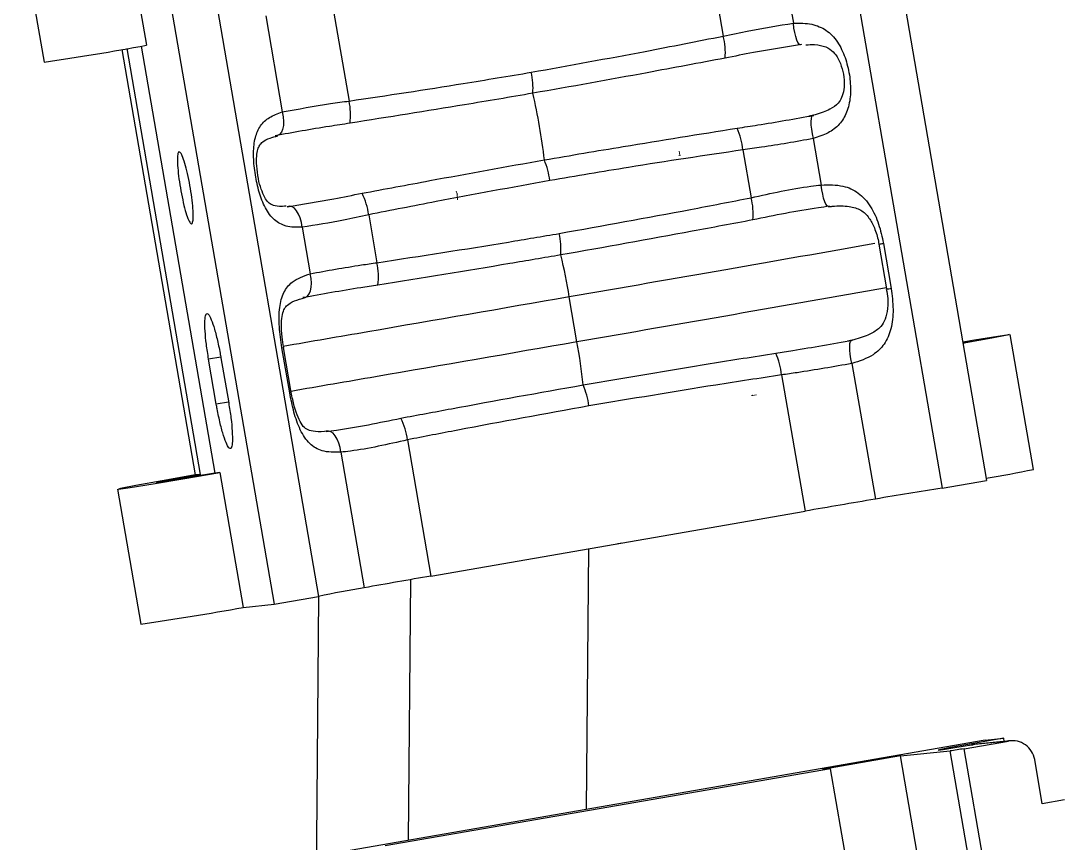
# Model space of a CAD drawing. Header units: millimetres. Extents: x 15 to 1184, y 5 to 836.
# Drawn here: x 811.11 to 833.98, y 622.03 to 640.05 of the extents above; entities that cross this region are included whole.
import ezdxf

# ---------------------------------------------------------------- set-up
doc = ezdxf.new("R2010")
doc.units = ezdxf.units.MM
doc.header["$PDSIZE"] = -1
doc.layers.get('0').update_dxf_attribs({"lineweight": 18})

msp = doc.modelspace()

# ---------------------------------------------------------------- linework, layer by layer
at = {"color": 7, "linetype": 'Continuous', "lineweight": 25}
for p, q in [((827.525, 657.568), (832.277, 629.975)), ((826.549, 657.398), (831.301, 629.806)), ((812.883, 655.026), (817.635, 627.434)), ((811.907, 654.857), (816.659, 627.264)), ((813.352, 642.47), (813.861, 639.514)), ((811.11, 642.103), (811.619, 639.147)), ((827.679, 642.101), (828.042, 639.997)), ((826.137, 641.854), (826.505, 639.716)), ((817.935, 640.43), (818.304, 638.292)), ((816.478, 640.157), (816.84, 638.052)), ((813.326, 639.422), (814.932, 630.097)), ((815.047, 630.109), (813.439, 639.441)), ((813.747, 639.494), (815.358, 630.14)), ((828.477, 637.47), (828.652, 636.451)), ((826.935, 637.222), (827.115, 636.173)), ((818.733, 635.799), (818.914, 634.749)), ((817.276, 635.525), (817.451, 634.507)), ((829.916, 635.158), (830.086, 634.173)), ((830.015, 635.173), (830.185, 634.187)), ((830.086, 634.173), (830.086, 634.173)), ((823.298, 633.013), (823.129, 633.999)), ((833.301, 630.219), (832.792, 633.175)), ((817.002, 631.899), (816.832, 632.884)), ((817.035, 631.906), (816.865, 632.892)), ((816.865, 632.892), (816.865, 632.892)), ((815.492, 632.68), (815.225, 632.634)), ((815.394, 631.648), (815.225, 632.634)), ((815.496, 632.661), (815.665, 631.676)), ((829.326, 632.54), (829.838, 629.568)), ((827.784, 632.29), (828.298, 629.304)), ((815.662, 631.694), (815.394, 631.648)), ((817.839, 631.056), (817.833, 631.056)), ((819.582, 630.867), (820.097, 627.881)), ((818.125, 630.596), (818.636, 627.624)), ((815.047, 630.109), (814.932, 630.097)), ((815.473, 630.152), (815.358, 630.14)), ((815.473, 630.152), (815.982, 627.196)), ((831.301, 629.806), (832.277, 629.975)), ((813.231, 629.785), (813.74, 626.829)), ((820.097, 627.881), (828.298, 629.304)), ((823.51, 622.77), (823.561, 628.482)), ((819.606, 622.092), (819.657, 627.804)), ((815.982, 627.196), (816.659, 627.264)), ((816.659, 627.264), (817.635, 627.434)), ((817.637, 627.437), (817.59, 622.093)), ((832.245, 624.286), (814.674, 621.236)), ((831.782, 624.098), (832.758, 624.267)), ((832.758, 624.267), (831.943, 624.184)), ((832.792, 624.272), (831.977, 624.189)), ((832.245, 624.286), (832.654, 624.327)), ((832.665, 624.259), (832.654, 624.327)), ((830.387, 623.939), (831.476, 624.049)), ((834.362, 607.296), (831.476, 624.049)), ((836.194, 598.476), (831.782, 624.098)), ((831.943, 624.184), (831.979, 624.185)), ((830.387, 623.939), (828.679, 623.642)), ((833.278, 607.151), (830.387, 623.939)), ((833.497, 622.893), (833.331, 623.859)), ((828.855, 623.66), (819.093, 621.966)), ((828.855, 623.66), (828.679, 623.642)), ((829.245, 621.393), (828.855, 623.66)), ((833.985, 622.978), (833.497, 622.893)), ((817.59, 622.093), (817.588, 621.69))]:
    msp.add_line(p, q, dxfattribs=at)
at = {"color": 7, "linetype": 'Continuous'}
for p, q in [((825.554, 637.104), (825.53, 637.101)), ((825.554, 637.104), (825.539, 637.192)), ((820.674, 636.257), (820.654, 636.316)), ((820.674, 636.257), (820.68, 636.125)), ((827.148, 631.84), (827.124, 631.837)), ((827.148, 631.84), (827.236, 631.855)), ((824.198, 628.592), (824.285, 628.608)), ((824.198, 628.592), (824.173, 628.59))]:
    msp.add_line(p, q, dxfattribs=at)
at = {"color": 7, "linetype": 'Continuous', "lineweight": 25}
for points in [[(828.219, 639.532), (828.195, 639.523), (828.169, 639.536), (828.142, 639.572), (828.116, 639.628), (828.092, 639.703), (828.071, 639.792), (828.054, 639.891), (828.042, 639.997)], [(816.84, 638.052), (816.86, 637.948), (816.868, 637.847), (816.864, 637.754), (816.847, 637.672), (816.819, 637.607), (816.781, 637.56), (816.734, 637.534), (816.681, 637.53)], [(828.487, 637.977), (828.462, 637.976), (828.442, 637.953), (828.429, 637.908), (828.424, 637.845), (828.426, 637.765), (828.436, 637.674), (828.453, 637.573), (828.477, 637.47)], [(828.833, 635.986), (828.809, 635.978), (828.783, 635.993), (828.756, 636.03), (828.73, 636.086), (828.705, 636.16), (828.684, 636.249), (828.666, 636.347), (828.652, 636.451)], [(817.276, 635.525), (817.259, 635.63), (817.233, 635.729), (817.197, 635.816), (817.154, 635.889), (817.105, 635.943), (817.053, 635.976), (817.001, 635.987), (816.949, 635.975)], [(817.292, 633.983), (817.344, 633.989), (817.39, 634.016), (817.427, 634.064), (817.455, 634.13), (817.472, 634.211), (817.477, 634.304), (817.47, 634.404), (817.451, 634.507)], [(831.754, 633.013), (832.01, 633.056), (832.521, 633.138), (832.773, 633.174), (832.728, 633.159), (832.393, 633.095), (831.818, 632.991), (831.76, 632.98)], [(829.326, 632.54), (829.304, 632.643), (829.287, 632.742), (829.278, 632.834), (829.276, 632.913), (829.282, 632.977), (829.295, 633.022), (829.314, 633.047), (829.339, 633.05)], [(831.758, 632.991), (831.917, 633.022), (831.943, 633.03), (831.798, 633.01), (831.756, 633.003)], [(816.832, 632.884), (816.861, 632.891), (816.865, 632.892)], [(817.002, 631.899), (817.031, 631.905), (817.035, 631.906)], [(818.125, 630.596), (818.108, 630.7), (818.081, 630.797), (818.045, 630.884), (818.002, 630.956), (817.953, 631.01), (817.902, 631.044), (817.849, 631.057), (817.839, 631.056)], [(814.932, 630.097), (814.205, 629.97), (813.63, 629.866), (813.295, 629.801), (813.25, 629.786), (813.502, 629.822), (814.013, 629.904), (814.705, 630.02), (815.473, 630.152)], [(815.358, 630.14), (814.917, 630.065), (814.519, 629.998), (814.225, 629.951), (814.08, 629.93), (814.106, 629.939), (814.298, 629.976), (814.629, 630.036), (815.047, 630.109)], [(832.654, 624.327), (832.235, 624.255), (831.825, 624.184), (831.488, 624.123), (831.274, 624.083), (831.216, 624.069), (831.323, 624.083), (831.578, 624.124), (831.943, 624.184)]]:
    msp.add_lwpolyline(points, dxfattribs=at)
for centre, radius, start, end in [((825.098, 639.354), 1.453, 355.2177, 14.4088), ((803.45, 696.1), 57.536, 278.16296, 280.42519), ((820.503, 638.551), 1.832, 357.2366, 11.7151), ((809.529, 635.505), 13.141, 6.536, 13.0073), ((816.864, 637.988), 1.472, 352.8733, 11.9113), ((825.419, 637.08), 1.522, 5.3592, 23.9538), ((820.816, 636.285), 1.907, 7.9618, 22.0401), ((817.199, 635.586), 1.549, 7.8691, 26.2168), ((825.778, 635.824), 1.382, 354.2748, 14.6138), ((821.243, 635.032), 1.704, 356.2322, 12.1243), ((829.814, 636.231), 1.078, 275.4536, 280.7921), ((811.559, 632.155), 11.716, 9.0546, 13.6506), ((817.549, 634.448), 1.398, 352.2649, 12.4535), ((829.981, 635.264), 1.096, 275.5091, 280.7562), ((811.251, 630.793), 12.25, 5.9841, 10.4401), ((826.339, 632.159), 1.451, 5.1825, 24.8525), ((821.797, 631.375), 1.779, 7.5797, 23.0018), ((818.121, 630.678), 1.474, 7.3543, 26.7898), ((827.777, 656.654), 27.006, 279.5755, 281.8032), ((840.181, 570.411), 60.055, 98.50244, 99.91723), ((902.407, 202.342), 433.346, 99.64041, 99.8469), ((883.423, 262.799), 370.534, 99.84053, 100.06981), ((822.259, 605.59), 22.33, 99.3375, 101.9523), ((805.571, 683.782), 57.536, 278.16296, 280.42519), ((832.841, 623.777), 0.497, 9.4946, 99.5929), ((838.575, 580.404), 44.218, 98.8372, 99.2378)]:
    msp.add_arc(centre, radius, start, end, dxfattribs=at)
for points, knots in [([(826.505, 639.716), (826.692, 639.756), (827.202, 639.867), (827.716, 639.946), (828.042, 639.997)], [0, 0, 0, 0, 0.569595, 1.562215, 1.562215, 1.562215, 1.562215]), ([(828.042, 639.997), (828.18, 639.999), (828.35, 640.001), (828.612, 639.931), (828.844, 639.806), (829.068, 639.519), (829.215, 639.158), (829.293, 638.77), (829.301, 638.387), (829.228, 638.044), (829.061, 637.771), (828.806, 637.577), (828.589, 637.506), (828.477, 637.47)], [0, 0, 0, 0, 0.404949, 0.496263, 0.8458, 1.223724, 1.590584, 1.961517, 2.330557, 2.679768, 3.004525, 3.329323, 3.675337, 3.675337, 3.675337, 3.675337]), ([(822.297, 638.923), (823.13, 639.073), (824.535, 639.326), (825.935, 639.603), (826.505, 639.716)], [0, 0, 0, 0, 2.539234, 4.282746, 4.282746, 4.282746, 4.282746]), ([(828.219, 639.532), (827.867, 639.475), (827.304, 639.383), (826.752, 639.274), (826.546, 639.233)], [0, 0, 0, 0, 1.066076, 1.700296, 1.700296, 1.700296, 1.700296]), ([(828.313, 639.522), (828.379, 639.526), (828.547, 639.538), (828.759, 639.488), (828.907, 639.394), (829.032, 639.224), (829.118, 639.004), (829.159, 638.764), (829.154, 638.539), (829.104, 638.36), (829.018, 638.228), (828.84, 638.097), (828.598, 638.006), (828.428, 637.971), (828.382, 637.962)], [0, 0, 0, 0, 0.173814, 0.442951, 0.69022, 0.878977, 1.088116, 1.296326, 1.483687, 1.671436, 1.859145, 2.120414, 2.442224, 2.562589, 2.562589, 2.562589, 2.562589]), ([(826.546, 639.233), (825.977, 639.126), (824.577, 638.862), (823.17, 638.608), (822.333, 638.463), (822.333, 638.463)], [0, 0, 0, 0, 1.7413, 4.283081, 4.28314, 4.28314, 4.28314, 4.28314]), ([(818.304, 638.292), (819.139, 638.417), (820.471, 638.617), (821.8, 638.84), (822.297, 638.923)], [0, 0, 0, 0, 2.533114, 4.042549, 4.042549, 4.042549, 4.042549]), ([(822.333, 638.463), (822.333, 638.463), (821.835, 638.377), (820.501, 638.152), (819.162, 637.939), (818.324, 637.806)], [0, 0, 0, 0, 0.00006, 1.518654, 4.062158, 4.062158, 4.062158, 4.062158]), ([(816.84, 638.052), (817.186, 638.117), (817.655, 638.205), (818.168, 638.274), (818.304, 638.292)], [0, 0, 0, 0, 1.091073, 1.483002, 1.483002, 1.483002, 1.483002]), ([(817.276, 635.525), (817.153, 635.525), (817.004, 635.524), (816.784, 635.599), (816.597, 635.728), (816.421, 636.02), (816.302, 636.384), (816.227, 636.772), (816.2, 637.154), (816.234, 637.493), (816.35, 637.761), (816.551, 637.949), (816.742, 638.017), (816.84, 638.052)], [0, 0, 0, 0, 0.376012, 0.460806, 0.785373, 1.136298, 1.476958, 1.821405, 2.164099, 2.488381, 2.789948, 3.091542, 3.41288, 3.41288, 3.41288, 3.41288]), ([(826.81, 637.698), (826.961, 637.721), (827.516, 637.805), (828.078, 637.905), (828.487, 637.977)], [0, 0, 0, 0, 0.460444, 1.700218, 1.700218, 1.700218, 1.700218]), ([(818.324, 637.806), (818.173, 637.783), (817.614, 637.698), (817.075, 637.601), (816.681, 637.53)], [0, 0, 0, 0, 0.451111, 1.665558, 1.665558, 1.665558, 1.665558]), ([(816.317, 636.592), (816.302, 636.685), (816.273, 636.857), (816.275, 637.082), (816.304, 637.243), (816.348, 637.338), (816.404, 637.397), (816.538, 637.477), (816.681, 637.515), (816.739, 637.53)], [0, 0, 0, 0, 0.197247, 0.363295, 0.502201, 0.644547, 0.835211, 1.051383, 1.200443, 1.200443, 1.200443, 1.200443]), ([(822.584, 637.001), (822.584, 637.001), (823.161, 637.102), (824.572, 637.34), (825.979, 637.565), (826.81, 637.698)], [0, 0, 0, 0, 0.000059, 1.751783, 4.28303, 4.28303, 4.28303, 4.28303]), ([(828.477, 637.47), (828.1, 637.402), (827.588, 637.31), (827.071, 637.24), (826.935, 637.222)], [0, 0, 0, 0, 1.149269, 1.562042, 1.562042, 1.562042, 1.562042]), ([(814.579, 637.18), (814.593, 637.173), (814.62, 637.158), (814.676, 637.025), (814.735, 636.828), (814.793, 636.579), (814.841, 636.31), (814.875, 636.05), (814.891, 635.829), (814.888, 635.671), (814.868, 635.607), (814.839, 635.599), (814.8, 635.647), (814.744, 635.789), (814.684, 635.999), (814.628, 636.253), (814.582, 636.522), (814.551, 636.778), (814.538, 636.989), (814.546, 637.133), (814.564, 637.177), (814.578, 637.18), (814.579, 637.18)], [0, 0, 0, 0, 0.176187, 0.352375, 0.528562, 0.704749, 0.880937, 1.057124, 1.233312, 1.409499, 1.585686, 1.672831, 1.849018, 2.025205, 2.201393, 2.37758, 2.553768, 2.729955, 2.906142, 3.08233, 3.258517, 3.281747, 3.281747, 3.281747, 3.281747]), ([(826.935, 637.222), (826.1, 637.097), (824.688, 636.886), (823.28, 636.647), (822.705, 636.55)], [0, 0, 0, 0, 2.533109, 4.282609, 4.282609, 4.282609, 4.282609]), ([(818.588, 636.271), (819.083, 636.363), (820.416, 636.613), (821.748, 636.855), (822.584, 637.001), (822.584, 637.001)], [0, 0, 0, 0, 1.508538, 4.062177, 4.062237, 4.062237, 4.062237, 4.062237]), ([(816.923, 635.987), (816.872, 635.984), (816.734, 635.975), (816.607, 636.013), (816.543, 636.052), (816.45, 636.176), (816.376, 636.36), (816.328, 636.511), (816.317, 636.59), (816.317, 636.592)], [0, 0, 0, 0, 0.1232264, 0.334436, 0.5343347, 0.6689242, 0.8232122, 0.9801473, 0.982532, 0.982532, 0.982532, 0.982532]), ([(822.705, 636.55), (821.873, 636.398), (820.547, 636.157), (819.225, 635.896), (818.733, 635.799)], [0, 0, 0, 0, 2.539226, 4.042685, 4.042685, 4.042685, 4.042685]), ([(827.115, 636.173), (827.553, 636.271), (828.069, 636.388), (828.576, 636.443), (828.652, 636.451)], [0, 0, 0, 0, 1.328327, 1.562782, 1.562782, 1.562782, 1.562782]), ([(828.652, 636.451), (828.816, 636.455), (829.112, 636.463), (829.485, 636.293), (829.745, 635.993), (829.923, 635.602), (829.985, 635.316), (830.015, 635.173)], [0, 0, 0, 0, 0.477073, 0.866406, 1.285757, 1.697331, 2.107625, 2.107625, 2.107625, 2.107625]), ([(816.949, 635.975), (817.287, 636.031), (817.827, 636.12), (818.381, 636.23), (818.588, 636.271)], [0, 0, 0, 0, 1.044332, 1.665627, 1.665627, 1.665627, 1.665627]), ([(822.909, 635.39), (823.868, 635.562), (825.272, 635.815), (826.672, 636.086), (827.115, 636.173)], [0, 0, 0, 0, 2.923199, 4.278301, 4.278301, 4.278301, 4.278301]), ([(828.833, 635.986), (828.752, 635.975), (828.188, 635.899), (827.63, 635.784), (827.153, 635.686)], [0, 0, 0, 0, 0.246609, 1.706847, 1.706847, 1.706847, 1.706847]), ([(828.815, 635.976), (828.841, 635.979), (829.001, 635.999), (829.269, 635.993), (829.526, 635.916), (829.691, 635.762), (829.827, 635.51), (829.891, 635.301), (829.912, 635.179), (829.915, 635.158)], [0, 0, 0, 0, 0.068795, 0.414749, 0.733843, 1.031715, 1.269268, 1.529879, 1.582837, 1.582837, 1.582837, 1.582837]), ([(818.733, 635.799), (818.549, 635.758), (818.043, 635.647), (817.574, 635.573), (817.276, 635.525)], [0, 0, 0, 0, 0.540785, 1.483195, 1.483195, 1.483195, 1.483195]), ([(827.153, 635.686), (826.711, 635.603), (825.312, 635.342), (823.907, 635.086), (822.944, 634.92), (822.944, 634.92)], [0, 0, 0, 0, 1.353261, 4.278635, 4.278694, 4.278694, 4.278694, 4.278694]), ([(818.914, 634.749), (819.875, 634.896), (821.208, 635.101), (822.538, 635.327), (822.909, 635.39)], [0, 0, 0, 0, 2.917543, 4.046708, 4.046708, 4.046708, 4.046708]), ([(829.827, 635.167), (828.744, 634.977), (826.544, 634.592), (824.279, 634.198), (823.129, 633.999)], [0, 0, 0, 0, 3.348217, 6.79955, 6.79955, 6.79955, 6.79955]), ([(822.944, 634.92), (822.944, 634.92), (822.572, 634.855), (821.238, 634.629), (819.899, 634.414), (818.934, 634.259)], [0, 0, 0, 0, 0.00006, 1.135278, 4.063814, 4.063814, 4.063814, 4.063814]), ([(817.451, 634.507), (817.818, 634.574), (818.289, 634.66), (818.802, 634.733), (818.914, 634.749)], [0, 0, 0, 0, 1.157994, 1.482891, 1.482891, 1.482891, 1.482891]), ([(816.832, 632.884), (816.809, 633.039), (816.765, 633.343), (816.768, 633.764), (816.856, 634.102), (817.064, 634.369), (817.308, 634.456), (817.451, 634.507)], [0, 0, 0, 0, 0.40713, 0.798961, 1.157699, 1.490402, 1.956732, 1.956732, 1.956732, 1.956732]), ([(818.934, 634.259), (818.808, 634.24), (818.248, 634.153), (817.71, 634.057), (817.292, 633.983)], [0, 0, 0, 0, 0.373025, 1.66471, 1.66471, 1.66471, 1.66471]), ([(830.082, 634.196), (828.97, 634.002), (826.742, 633.611), (824.448, 633.213), (823.298, 633.013)], [0, 0, 0, 0, 3.434874, 6.885779, 6.885779, 6.885779, 6.885779]), ([(830.078, 634.172), (830.091, 634.102), (830.122, 633.933), (830.106, 633.675), (830.04, 633.455), (829.931, 633.307), (829.714, 633.167), (829.452, 633.076), (829.274, 633.042), (829.227, 633.033)], [0, 0, 0, 0, 0.178594, 0.431636, 0.674948, 0.91334, 1.202232, 1.544722, 1.665413, 1.665413, 1.665413, 1.665413]), ([(830.185, 634.187), (830.205, 634.032), (830.243, 633.728), (830.198, 633.302), (830.052, 632.958), (829.77, 632.684), (829.49, 632.593), (829.326, 632.54)], [0, 0, 0, 0, 0.436599, 0.856793, 1.2415, 1.598298, 2.098406, 2.098406, 2.098406, 2.098406]), ([(816.87, 632.893), (816.856, 632.969), (816.824, 633.15), (816.816, 633.407), (816.84, 633.627), (816.891, 633.757), (816.945, 633.822), (817.082, 633.912), (817.257, 633.961), (817.342, 633.984)], [0, 0, 0, 0, 0.161245, 0.381932, 0.560321, 0.7333, 0.932103, 1.167368, 1.389118, 1.389118, 1.389118, 1.389118]), ([(823.129, 633.999), (821.658, 633.744), (819.574, 633.382), (817.477, 633.021), (816.859, 632.915)], [0, 0, 0, 0, 4.488587, 6.362469, 6.362469, 6.362469, 6.362469]), ([(815.225, 632.634), (815.207, 632.745), (815.172, 632.966), (815.145, 633.264), (815.14, 633.491), (815.161, 633.624), (815.204, 633.646), (815.265, 633.556), (815.337, 633.363), (815.411, 633.09), (815.464, 632.84), (815.489, 632.696), (815.496, 632.661)], [0, 0, 0, 0, 0.220214, 0.440428, 0.660642, 0.880857, 1.101071, 1.321285, 1.541498, 1.761712, 1.981926, 2.050936, 2.050936, 2.050936, 2.050936]), ([(823.298, 633.013), (821.828, 632.758), (819.744, 632.397), (817.648, 632.036), (817.031, 631.93)], [0, 0, 0, 0, 4.488583, 6.360327, 6.360327, 6.360327, 6.360327]), ([(827.656, 632.769), (827.781, 632.788), (828.338, 632.874), (828.901, 632.973), (829.339, 633.05)], [0, 0, 0, 0, 0.38232, 1.706476, 1.706476, 1.706476, 1.706476]), ([(823.434, 632.07), (823.434, 632.07), (824.363, 632.232), (825.772, 632.466), (827.177, 632.692), (827.656, 632.769)], [0, 0, 0, 0, 0.000059, 2.821703, 4.278592, 4.278592, 4.278592, 4.278592]), ([(829.326, 632.54), (828.925, 632.469), (828.412, 632.379), (827.897, 632.306), (827.784, 632.29)], [0, 0, 0, 0, 1.219775, 1.561938, 1.561938, 1.561938, 1.561938]), ([(827.784, 632.29), (827.303, 632.217), (825.894, 632.001), (824.487, 631.765), (823.56, 631.61)], [0, 0, 0, 0, 1.458758, 4.278167, 4.278167, 4.278167, 4.278167]), ([(819.436, 631.342), (819.806, 631.411), (821.14, 631.66), (822.472, 631.903), (823.434, 632.07), (823.434, 632.07)], [0, 0, 0, 0, 1.126635, 4.063829, 4.063888, 4.063888, 4.063888, 4.063888]), ([(818.125, 630.596), (817.981, 630.594), (817.721, 630.59), (817.424, 630.768), (817.225, 631.073), (817.087, 631.469), (817.03, 631.756), (817.002, 631.899)], [0, 0, 0, 0, 0.440001, 0.799088, 1.18586, 1.565468, 1.943969, 1.943969, 1.943969, 1.943969]), ([(817.839, 631.059), (817.815, 631.056), (817.686, 631.039), (817.498, 631.049), (817.369, 631.092), (817.288, 631.163), (817.18, 631.357), (817.095, 631.607), (817.057, 631.803), (817.036, 631.907)], [0, 0, 0, 0, 0.055839, 0.302958, 0.541211, 0.779817, 0.959626, 1.151392, 1.367876, 1.367876, 1.367876, 1.367876]), ([(815.665, 631.676), (815.683, 631.565), (815.718, 631.343), (815.745, 631.045), (815.75, 630.818), (815.729, 630.685), (815.686, 630.663), (815.625, 630.753), (815.553, 630.946), (815.479, 631.219), (815.426, 631.469), (815.401, 631.614), (815.394, 631.648)], [0, 0, 0, 0, 0.220214, 0.440429, 0.660643, 0.880857, 1.101071, 1.321284, 1.541498, 1.761713, 1.981927, 2.050936, 2.050936, 2.050936, 2.050936]), ([(823.56, 631.61), (822.602, 631.436), (821.274, 631.195), (819.95, 630.938), (819.582, 630.867)], [0, 0, 0, 0, 2.923188, 4.046817, 4.046817, 4.046817, 4.046817]), ([(817.798, 631.047), (817.875, 631.057), (818.407, 631.129), (818.962, 631.244), (819.436, 631.342)], [0, 0, 0, 0, 0.240563, 1.66507, 1.66507, 1.66507, 1.66507]), ([(819.582, 630.867), (819.154, 630.769), (818.651, 630.654), (818.193, 630.603), (818.125, 630.596)], [0, 0, 0, 0, 1.261171, 1.483767, 1.483767, 1.483767, 1.483767])]:
    msp.add_open_spline(points, degree=3, knots=knots, dxfattribs=at)
at = {"color": 7, "linetype": 'Continuous'}
for p in [(825.554, 637.104), (820.674, 636.257), (827.148, 631.84), (824.198, 628.592)]:
    msp.add_point(p, dxfattribs=at)

doc.saveas('drawing.dxf')
